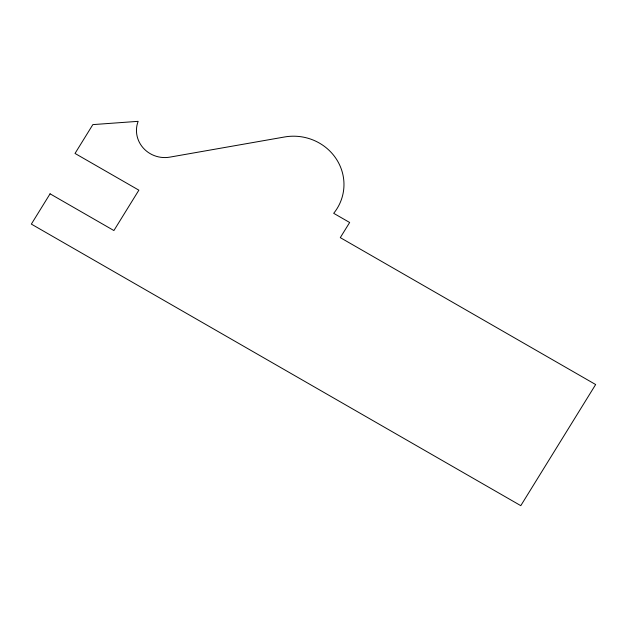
<?xml version="1.0" encoding="UTF-8"?>
<svg xmlns="http://www.w3.org/2000/svg" width="627" height="627" viewBox="0 0 627 627"><rect width="100%" height="100%" fill="white"/><g stroke="black" fill="none" stroke-linecap="round" stroke-linejoin="round"><path stroke-width="0.94" d="M50.066 193.821L31.35 224.105L520.786 505.66L595.65 384.539L340.296 237.633L349.654 222.491L333.689 213.313A49.776 47.527 9.3 0 0 336.487 159.266A49.776 47.527 9.3 0 0 284.58 136.976L169.831 157.134A27.964 26.702 9.3 0 1 143.191 147.941A27.964 26.702 9.3 0 1 138.136 121.34L92.851 124.608L75.021 153.443L138.865 190.169L113.902 230.548L50.066 193.821"/></g></svg>
